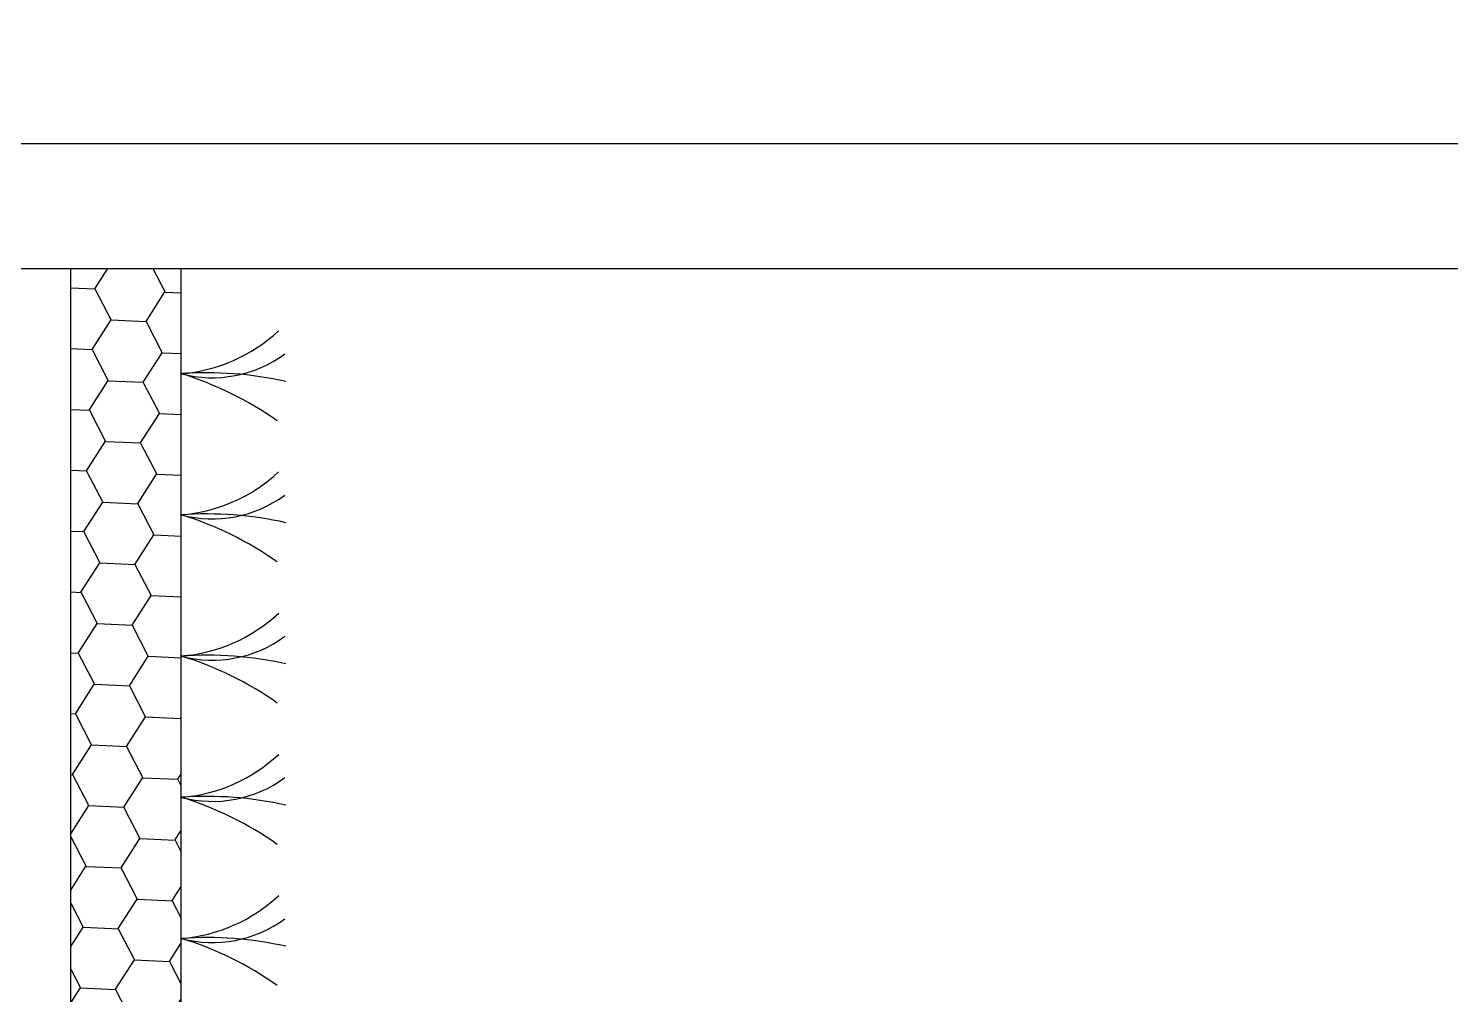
# Model space of a CAD drawing. Header units: inches. Extents: x 6322 to 85903, y -36042 to 7673.
# Drawn here: x 70055.1 to 70164.9, y -1961.8 to -1887.2 of the extents above; entities that cross this region are included whole.
import ezdxf

# ---------------------------------------------------------------- set-up
doc = ezdxf.new("R2010")
doc.units = ezdxf.units.IN
doc.header["$LTSCALE"] = 10
doc.linetypes.add('Amconstr', pattern=[9999, 9999, 0])
for name, color, linetype in [('1_BUSH', 3, 'Continuous'), ('1_DIM', 1, 'Continuous'), ('1_HATCH', 8, 'Continuous'), ('1_LINE', 4, 'Continuous'), ('CKS_PROPERTY LINE', 5, 'Continuous'), ('MS GATE', 1, 'Continuous')]:
    doc.layers.add(name, color=color, linetype=linetype)

# ---------------------------------------------------------------- blocks, each defined once
blk = doc.blocks.new('A$C67A85A5A')
at = {"layer": '1_BUSH'}
for centre, radius, start, end in [((-0.1042, 0.0275), 0.1078, 345.2267, 36.3918), ((0.3195, 0.0225), 0.3203, 167.4058, 184.0212), ((-0.1428, -0.0116), 0.1433, 4.6309, 42.8937), ((0.2869, -0.0882), 0.3002, 144.8349, 162.9175)]:
    blk.add_arc(centre, radius, start, end, dxfattribs=at)
blk = doc.blocks.new('A$C065A3FC7')
at = {"layer": '1_HATCH'}
h = blk.add_hatch(dxfattribs=at)
h.set_pattern_fill('HONEY', color=256, scale=0.2, angle=32.6237, style=0)
h.set_pattern_definition([(147.37629, (-147.5035, 587.07314), (-0.5057477, 0.976675), [0.635, -1.27]), (27.37629, (-147.5035, 587.07314), (1.09869924, -0.05034714), [0.635, -1.27]), (87.37629, (-147.5035, 587.07314), (0.5929515, 0.9263279), [-1.27, 0.635])])
h.paths.add_polyline_path([(189.504, 388.018), (216.004, 388.018), (216.004, 386.018), (189.504, 386.018)])
h = blk.add_hatch(dxfattribs=at)
h.set_pattern_fill('HONEY', color=256, scale=0.2, angle=32.6237, style=0)
h.set_pattern_definition([(147.37629, (-147.5035, 587.07314), (-0.5057477, 0.976675), [0.635, -1.27]), (27.37629, (-147.5035, 587.07314), (1.09869924, -0.05034714), [0.635, -1.27]), (87.37629, (-147.5035, 587.07314), (0.5929515, 0.9263279), [-1.27, 0.635])])
h.paths.add_polyline_path([(189.504, 388.018), (216.004, 388.018), (216.004, 386.018), (189.504, 386.018)])
at = {"layer": '1_DIM'}
blk.add_lwpolyline([(189.504, 368.439), (189.504, 554.949)], dxfattribs=at)
at = {"layer": '1_LINE'}
for points in [[(261.932, 388.018), (189.504, 388.018)], [(261.932, 386.018), (189.504, 386.018)]]:
    blk.add_lwpolyline(points, dxfattribs=at)
at = {"layer": '1_BUSH', "xscale": 20.51667816956422, "yscale": 20.51667816956422, "zscale": 20.51667816956422}
for p in [(191.408, 388.015), (193.963, 388.016), (196.519, 388.018), (199.075, 388.018), (201.63, 388.018)]:
    blk.add_blockref('A$C67A85A5A', p, dxfattribs=at)
blk = doc.blocks.new('admin enlclave road')
at = {"layer": 'CKS_PROPERTY LINE'}
blk.add_line((45070.2906, -5312.2613), (44591.253, -5378.1015), dxfattribs=at)
at = {"layer": 'CKS_PROPERTY LINE', "color": 0, "lineweight": -3, "xscale": 0.10000000000013, "yscale": 0.10000000000013, "zscale": 0.10000000000013, "rotation": 277.8258493161042}
blk.add_blockref('A$C065A3FC7', (44802.2137, -5330.2059), dxfattribs=at)

msp = doc.modelspace()

# ---------------------------------------------------------------- block references
at = {"layer": 'MS GATE', "linetype": 'Amconstr', "lineweight": 25, "xscale": 42.66674600251998, "yscale": 42.66674600251998, "zscale": 42.66674600251998, "rotation": 352.174150691152}
msp.add_blockref('admin enlclave road', (-1794383.54152, 484490.75316), dxfattribs=at)

# ---------------------------------------------------------------- next in the draw order: linework, layer by layer
at = {"linetype": 'Amconstr', "lineweight": 25}
msp.add_circle((60708.4733, -17819.81171), 18222, dxfattribs=at)

doc.saveas('drawing.dxf')
